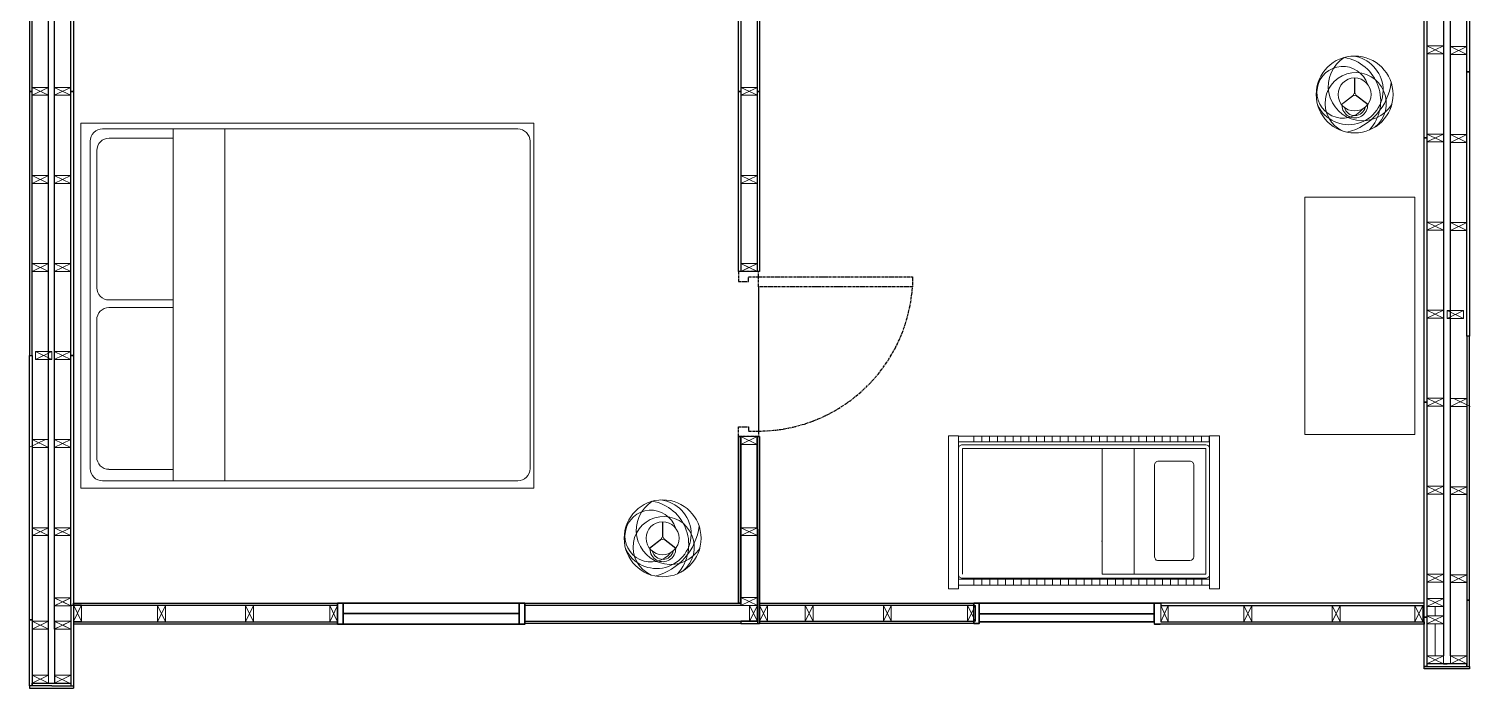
# Model space of a CAD drawing. Header units: inches. Extents: x 457 to 2312, y 367 to 1168.
# Drawn here: x 1657 to 2312, y 368 to 668 of the extents above; entities that cross this region are included whole.
import ezdxf

# ---------------------------------------------------------------- set-up
doc = ezdxf.new("R2010")
doc.units = ezdxf.units.IN
doc.header["$MEASUREMENT"] = 0
doc.linetypes.add('CENTER', pattern=[2, 1.25, -0.25, 0.25, -0.25])
for name, color, linetype, lineweight in [('A-DETL-MCUT', 4, 'Continuous', 25), ('A-DOOR-FULL', 4, 'Continuous', 25), ('A-ELEV-MBE1', 7, 'Continuous', 35), ('A-ELEV-MBE2', 4, 'Continuous', 25), ('A-FURN', 8, 'Continuous', 18), ('A-SECT-MCUT', 7, 'Continuous', 35), ('A-WALL-PATT', 8, 'Continuous', 18), ('A-WALL-STUD', 3, 'Continuous', 18)]:
    doc.layers.add(name, color=color, linetype=linetype, lineweight=lineweight)

msp = doc.modelspace()

# ---------------------------------------------------------------- linework, layer by layer
for p, q in [((1668.29, 398.32), (1668.29, 370.49)), ((1980.49, 398.59), (1984.39, 398.59)), ((1980.49, 398.59), (1980.49, 397.59)), ((1980.49, 397.59), (1988.99, 397.59)), ((1984.39, 398.59), (1987.99, 398.61)), ((1987.99, 398.61), (1987.99, 397.59)), ((1988.99, 398.62), (1988.99, 397.59)), ((2168.44, 398.33), (2168.44, 397.22)), ((2168.66, 397.22), (2168.44, 397.22)), ((1667.17, 370.49), (1675.8, 370.49)), ((1675.8, 369.29), (1676.99, 369.29)), ((1675.8, 368.18), (1676.99, 368.18))]:
    msp.add_line(p, q)
at = {"color": 0}
for p, q in [((2171.47, 399.43), (2171.46, 398.33)), ((2299.99, 379.32), (2301.65, 379.32))]:
    msp.add_line(p, q, dxfattribs=at)
at = {"layer": 'A-DETL-MCUT'}
for p, q in [((2291.28, 569.1), (2291.28, 769.29)), ((2291.28, 408.94), (2291.28, 499.03)), ((1675.8, 405.64), (1675.8, 369.29)), ((1676.99, 405.83), (1676.99, 368.18)), ((1667.17, 369.29), (1675.8, 369.29)), ((1667.17, 368.18), (1675.8, 368.18))]:
    msp.add_line(p, q, dxfattribs=at)
for points in [[(2310.68, 648.37), (2310.67, 768.48), (2311.87, 768.48), (2311.88, 648.37)], [(1980.48, 762.92), (1980.48, 639.55), (1979.48, 639.55), (1979.48, 762.92)], [(1988.99, 762.92), (1988.99, 639.55), (1987.99, 639.55), (1987.99, 762.92)], [(1658.17, 639.55), (1658.17, 759.66), (1656.97, 759.66), (1656.97, 639.55)], [(1675.79, 639.55), (1675.79, 759.67), (1676.99, 759.67), (1676.99, 639.55)], [(2292.48, 738.46), (2292.48, 618.35), (2291.28, 618.35), (2291.28, 738.46)], [(2310.68, 528.25), (2310.68, 648.37), (2311.88, 648.37), (2311.88, 528.25)], [(1658.16, 519.43), (1658.17, 639.55), (1656.97, 639.55), (1656.96, 519.43)], [(1675.79, 519.44), (1675.79, 639.55), (1676.99, 639.55), (1676.99, 519.44)], [(1980.48, 639.55), (1980.44, 557.66), (1979.44, 557.66), (1979.48, 639.55)], [(1988.99, 639.55), (1988.99, 557.66), (1987.99, 557.66), (1987.99, 639.55)], [(2292.48, 618.35), (2292.48, 498.23), (2291.28, 498.23), (2291.28, 618.35)], [(2311.88, 408.14), (2311.88, 528.25), (2310.68, 528.25), (2310.68, 408.14)], [(1656.96, 399.32), (1656.96, 519.43), (1658.16, 519.43), (1658.16, 399.32)], [(1675.79, 405.83), (1675.79, 519.44), (1676.99, 519.44), (1676.99, 405.83)], [(2292.48, 498.23), (2292.48, 400.43), (2291.28, 400.43), (2291.28, 498.23)], [(1676.99, 406.83), (1797.11, 406.83), (1797.11, 405.83), (1676.99, 405.83)], [(1882.19, 406.83), (1980.48, 406.83), (1980.48, 405.83), (1882.19, 405.83)], [(2086.38, 405.83), (1988.99, 405.83), (1988.99, 406.83), (2086.38, 406.83)], [(2291.28, 405.83), (2291.28, 406.83), (2171.47, 406.83), (2171.47, 405.83)], [(2311.88, 378.11), (2311.88, 408.14), (2310.68, 408.14), (2310.68, 378.11)], [(2292.48, 400.43), (2292.48, 378.11), (2291.28, 378.11), (2291.28, 400.44)], [(1656.96, 369.29), (1656.96, 399.31), (1658.16, 399.31), (1658.16, 369.29)], [(1882.19, 398.59), (1980.49, 398.59), (1980.49, 397.59), (1882.19, 397.59)]]:
    msp.add_lwpolyline(points, close=True, dxfattribs=at)
for points in [[(1676.99, 398.32), (1797.11, 398.32), (1797.11, 397.22), (1676.99, 397.22)], [(2087.29, 397.59), (2087.29, 397.59), (1988.99, 397.59), (1988.99, 398.59), (2086.38, 398.59)], [(2171.47, 398.32), (2291.28, 398.32), (2291.28, 397.22), (2171.16, 397.22)], [(2301.65, 377.01), (2291.28, 377.01), (2291.28, 378.11), (2301.65, 378.11)], [(2301.65, 379.32), (2292.48, 379.32), (2292.48, 378.11), (2301.65, 378.11)], [(2301.67, 378.11), (2310.68, 378.11), (2310.68, 379.31), (2301.67, 379.31)], [(2301.67, 378.11), (2311.88, 378.11), (2311.88, 377.01), (2301.67, 377.01)], [(1667.17, 369.29), (1656.96, 369.29), (1656.96, 368.18), (1667.17, 368.18)]]:
    msp.add_lwpolyline(points, dxfattribs=at)
at = {"layer": 'A-DETL-MCUT', "color": 0}
msp.add_lwpolyline([(1667.17, 369.29), (1658.16, 369.29), (1658.16, 370.49), (1667.17, 370.49)], dxfattribs=at)
at = {"layer": 'A-DOOR-FULL'}
msp.add_line((1988.45, 550.66), (1988.45, 485.09), dxfattribs=at)
at = {"layer": 'A-DOOR-FULL', "linetype": 'CENTER'}
for points in [[(1988.45, 555.16), (1988.45, 557.66), (1979.44, 557.66), (1979.44, 553.16), (1983.95, 553.16), (1983.95, 555.16), (1988.45, 555.16)], [(2058.52, 550.66), (1988.45, 550.66), (1988.45, 555.16), (2058.52, 555.16), (2058.52, 550.66)], [(1988.45, 485.09), (1988.45, 482.59), (1979.44, 482.59), (1979.44, 487.09), (1983.95, 487.09), (1983.95, 485.09), (1988.45, 485.09)]]:
    msp.add_lwpolyline(points, dxfattribs=at)
msp.add_arc((1988.35, 555.43), 70.34, 270.08643, 356.10934, dxfattribs=at)
at = {"layer": 'A-ELEV-MBE1', "color": 0}
for p, q in [((1797.11, 406.83), (1882.19, 406.83)), ((2168.66, 406.83), (2088.88, 406.83)), ((2168.44, 406.83), (2168.44, 398.33)), ((2168.66, 406.83), (2171.47, 406.83)), ((2088.88, 402.06), (2168.44, 402.06)), ((1797.11, 397.22), (1882.19, 397.22)), ((2168.44, 398.33), (2088.88, 398.33)), ((2171.16, 397.22), (2168.66, 397.22))]:
    msp.add_line(p, q, dxfattribs=at)
at = {"layer": 'A-ELEV-MBE1', "color": 0, "linetype": 'Continuous'}
msp.add_line((1799.61, 402.07), (1879.64, 402.07), dxfattribs=at)
at = {"layer": 'A-ELEV-MBE1', "color": 0}
for points in [[(1797.11, 406.83), (1799.61, 406.83), (1799.61, 397.22), (1797.11, 397.22)], [(1879.69, 406.83), (1882.19, 406.83), (1882.19, 397.22), (1879.69, 397.22)], [(2086.38, 397.59), (2088.88, 397.59), (2088.88, 406.83), (2086.38, 406.83)]]:
    msp.add_lwpolyline(points, close=True, dxfattribs=at)
at = {"layer": 'A-ELEV-MBE2'}
for p, q in [((2299.99, 1124.03), (2299.99, 382.92)), ((2303.18, 382.91), (2303.16, 1124.03)), ((1665.67, 374.09), (1665.69, 1115.21)), ((1668.29, 398.32), (1668.29, 1120.02))]:
    msp.add_line(p, q, dxfattribs=at)
at = {"layer": 'A-FURN'}
for p, q in [((2259.61, 638.64), (2259.61, 645.64)), ((2259.71, 638.63), (2259.71, 645.64)), ((2259.17, 637.9), (2253.63, 633.62)), ((2259.23, 637.82), (2253.69, 633.54)), ((2260.01, 637.83), (2265.55, 633.56)), ((2260.08, 637.97), (2265.65, 633.68)), ((1886.29, 625.15), (1680.29, 625.15)), ((1680.29, 625.15), (1680.29, 459.15)), ((1886.29, 459.15), (1886.29, 625.15)), ((1684.61, 616.91), (1684.61, 467.81)), ((1879.03, 622.46), (1690.19, 622.46)), ((1722.33, 462.46), (1722.33, 622.46)), ((1722.33, 622.46), (1745.89, 622.46)), ((1745.89, 622.46), (1745.89, 462.46)), ((1884.61, 467.87), (1884.61, 616.88)), ((2236.99, 591.48), (2236.99, 483.48)), ((2286.99, 591.48), (2236.99, 591.48)), ((2286.99, 483.48), (2286.99, 591.48)), ((2236.99, 483.48), (2286.99, 483.48)), ((2168.62, 446.99), (2168.62, 469.58)), ((1680.29, 459.15), (1886.29, 459.15)), ((1690.19, 462.46), (1879.03, 462.46)), ((1745.89, 462.46), (1722.33, 462.46)), ((1944.91, 436.83), (1944.91, 443.83)), ((1945.01, 436.82), (1945.01, 443.83)), ((1944.47, 436.1), (1938.93, 431.82)), ((1944.53, 436.02), (1938.98, 431.74)), ((1945.31, 436.03), (1950.85, 431.75)), ((1945.38, 436.17), (1950.95, 431.88)), ((2144.46, 435.1), (2144.81, 435.09)), ((2144.75, 436.62), (2144.81, 436.92)), ((2144.81, 436.58), (2144.75, 436.62))]:
    msp.add_line(p, q, dxfattribs=at)
for points in [[(1693.2, 618.25), (1722.33, 618.25)], [(1687.62, 550.27), (1687.62, 612.67)], [(1722.33, 544.69), (1693.2, 544.69)], [(1693.14, 541.24), (1722.33, 541.24)], [(1687.56, 473.27), (1687.56, 535.66)], [(2159.31, 419.97), (2191.9, 419.97), (2191.9, 477.09), (2081.22, 477.09), (2081.22, 419.97)], [(1722.33, 467.68), (1693.14, 467.68)]]:
    msp.add_lwpolyline(points, dxfattribs=at)
for points in [[(2079.44, 413.28), (2079.44, 482.9), (2074.98, 482.9), (2074.98, 413.28)], [(2079.49, 480.17), (2079.49, 482.84), (2086.44, 482.84), (2086.44, 480.17)], [(2090.01, 482.84), (2090.01, 480.17), (2086.44, 480.17), (2086.44, 482.84)], [(2093.58, 482.84), (2093.58, 480.17), (2090.01, 480.17), (2090.01, 482.84)], [(2097.15, 482.84), (2097.15, 480.17), (2093.58, 480.17), (2093.58, 482.84)], [(2100.72, 482.84), (2100.72, 480.17), (2097.15, 480.17), (2097.15, 482.84)], [(2104.29, 482.84), (2104.29, 480.17), (2100.72, 480.17), (2100.72, 482.84)], [(2107.86, 482.84), (2107.86, 480.17), (2104.29, 480.17), (2104.29, 482.84)], [(2111.43, 482.84), (2111.43, 480.17), (2107.86, 480.17), (2107.86, 482.84)], [(2115, 482.84), (2115, 480.17), (2111.43, 480.17), (2111.43, 482.84)], [(2118.57, 482.84), (2118.57, 480.17), (2115, 480.17), (2115, 482.84)], [(2122.14, 482.84), (2122.14, 480.17), (2118.57, 480.17), (2118.57, 482.84)], [(2125.71, 482.84), (2125.71, 480.17), (2122.14, 480.17), (2122.14, 482.84)], [(2129.28, 482.84), (2129.28, 480.17), (2125.71, 480.17), (2125.71, 482.84)], [(2132.85, 482.84), (2132.85, 480.17), (2129.28, 480.17), (2129.28, 482.84)], [(2136.42, 482.84), (2136.42, 480.17), (2132.85, 480.17), (2132.85, 482.84)], [(2139.99, 482.84), (2139.99, 480.17), (2136.42, 480.17), (2136.42, 482.84)], [(2143.56, 482.84), (2143.56, 480.17), (2139.99, 480.17), (2139.99, 482.84)], [(2147.13, 482.84), (2147.13, 480.17), (2143.56, 480.17), (2143.56, 482.84)], [(2150.7, 482.84), (2150.7, 480.17), (2147.13, 480.17), (2147.13, 482.84)], [(2154.27, 482.84), (2154.27, 480.17), (2150.7, 480.17), (2150.7, 482.84)], [(2157.84, 482.84), (2157.84, 480.17), (2154.27, 480.17), (2154.27, 482.84)], [(2161.41, 482.84), (2161.41, 480.17), (2157.84, 480.17), (2157.84, 482.84)], [(2164.98, 482.84), (2164.98, 480.17), (2161.41, 480.17), (2161.41, 482.84)], [(2168.55, 482.84), (2168.55, 480.17), (2164.98, 480.17), (2164.98, 482.84)], [(2172.12, 482.84), (2172.12, 480.17), (2168.55, 480.17), (2168.55, 482.84)], [(2175.69, 482.84), (2175.69, 480.17), (2172.12, 480.17), (2172.12, 482.84)], [(2179.26, 482.84), (2179.26, 480.17), (2175.69, 480.17), (2175.69, 482.84)], [(2182.83, 482.84), (2182.83, 480.17), (2179.26, 480.17), (2179.26, 482.84)], [(2186.4, 482.84), (2186.4, 480.17), (2182.83, 480.17), (2182.83, 482.84)], [(2189.97, 482.84), (2189.97, 480.17), (2186.4, 480.17), (2186.4, 482.84)], [(2193.54, 482.84), (2193.54, 480.17), (2189.97, 480.17), (2189.97, 482.84)], [(2198.15, 482.9), (2198.15, 413.28), (2193.69, 413.28), (2193.69, 482.9)], [(2144.81, 477.11), (2159.31, 477.09), (2159.31, 419.97), (2144.81, 419.99)], [(2079.44, 415.07), (2079.44, 417.75), (2086.44, 417.75), (2086.44, 415.07)], [(2090.15, 417.75), (2090.15, 415.07), (2086.44, 415.07), (2086.44, 417.75)], [(2093.72, 417.75), (2093.72, 415.07), (2090.15, 415.07), (2090.15, 417.75)], [(2097.29, 417.75), (2097.29, 415.07), (2093.72, 415.07), (2093.72, 417.75)], [(2100.86, 417.75), (2100.86, 415.07), (2097.29, 415.07), (2097.29, 417.75)], [(2104.43, 417.75), (2104.43, 415.07), (2100.86, 415.07), (2100.86, 417.75)], [(2108, 417.75), (2108, 415.07), (2104.43, 415.07), (2104.43, 417.75)], [(2111.57, 417.75), (2111.57, 415.07), (2108, 415.07), (2108, 417.75)], [(2115.14, 417.75), (2115.14, 415.07), (2111.57, 415.07), (2111.57, 417.75)], [(2118.71, 417.75), (2118.71, 415.07), (2115.14, 415.07), (2115.14, 417.75)], [(2122.28, 417.75), (2122.28, 415.07), (2118.71, 415.07), (2118.71, 417.75)], [(2125.85, 417.75), (2125.85, 415.07), (2122.28, 415.07), (2122.28, 417.75)], [(2129.42, 417.75), (2129.42, 415.07), (2125.85, 415.07), (2125.85, 417.75)], [(2132.99, 417.75), (2132.99, 415.07), (2129.42, 415.07), (2129.42, 417.75)], [(2136.56, 417.75), (2136.56, 415.07), (2132.99, 415.07), (2132.99, 417.75)], [(2140.13, 417.75), (2140.13, 415.07), (2136.56, 415.07), (2136.56, 417.75)], [(2143.7, 417.75), (2143.7, 415.07), (2140.13, 415.07), (2140.13, 417.75)], [(2147.27, 417.75), (2147.27, 415.07), (2143.7, 415.07), (2143.7, 417.75)], [(2150.84, 417.75), (2150.84, 415.07), (2147.27, 415.07), (2147.27, 417.75)], [(2154.41, 417.75), (2154.41, 415.07), (2150.84, 415.07), (2150.84, 417.75)], [(2157.98, 417.75), (2157.98, 415.07), (2154.41, 415.07), (2154.41, 417.75)], [(2161.55, 417.75), (2161.55, 415.07), (2157.98, 415.07), (2157.98, 417.75)], [(2165.12, 417.75), (2165.12, 415.07), (2161.55, 415.07), (2161.55, 417.75)], [(2168.7, 417.75), (2168.7, 415.07), (2165.12, 415.07), (2165.12, 417.75)], [(2172.27, 417.75), (2172.27, 415.07), (2168.7, 415.07), (2168.7, 417.75)], [(2175.84, 417.75), (2175.84, 415.07), (2172.27, 415.07), (2172.27, 417.75)], [(2179.41, 417.75), (2179.41, 415.07), (2175.84, 415.07), (2175.84, 417.75)], [(2182.98, 417.75), (2182.98, 415.07), (2179.41, 415.07), (2179.41, 417.75)], [(2186.55, 417.75), (2186.55, 415.07), (2182.98, 415.07), (2182.98, 417.75)], [(2190.12, 417.75), (2190.12, 415.07), (2186.55, 415.07), (2186.55, 417.75)], [(2193.69, 417.75), (2193.69, 415.07), (2190.12, 415.07), (2190.12, 417.75)]]:
    msp.add_lwpolyline(points, close=True, dxfattribs=at)
for points in [[(2191.9, 478.88), (2081.22, 478.88, 0.414214), (2079.44, 477.09, -0.323926)], [(2168.62, 469.58, -0.414214), (2170.41, 471.37), (2184.53, 471.37)], [(2186.47, 469.94), (2186.47, 427.96, -0.381669), (2184.69, 426.18), (2169.96, 426.18, -0.316436), (2168.62, 427.96), (2168.62, 446.99)], [(2186.47, 469.58, 0.414214), (2184.69, 471.37), (2170.56, 471.37)], [(2079.44, 419.97, 0.414214), (2081.22, 418.18), (2191.9, 418.18, 0.414214), (2193.69, 419.97, 2.986051)]]:
    msp.add_lwpolyline(points, format="xyb", dxfattribs=at)
for centre, radius in [((2259.61, 638.14), 17.49), ((2259.61, 638.14), 7.5), ((2259.61, 638.14), 0.5), ((1944.91, 436.33), 17.49), ((1944.91, 436.33), 7.5), ((1944.91, 436.33), 0.5)]:
    msp.add_circle(centre, radius, dxfattribs=at)
for centre, radius, start, end in [((2256.93, 640.06), 15.66, 205.59901, 83.26359), ((2254.26, 639.13), 11.79, 18.42296, 320.55299), ((2263.25, 641.8), 15.61, 122.44233, 327.96993), ((2251.53, 635.33), 19.95, 318.16189, 80.16819), ((2260.12, 634.15), 13.93, 308.48908, 245.90428), ((2249.58, 646.94), 26.83, 284.4939, 352.97713), ((2259.71, 633.32), 5.85, 179.92881, 2.27632), ((2259.71, 633.32), 4.81, 193.45461, 348.75053), ((1690.13, 616.94), 5.53, 89.40648, 180.24584), ((1693.2, 612.67), 5.58, 90, 180), ((1879.03, 616.88), 5.58, 0, 90), ((1693.2, 550.27), 5.58, 180, 270), ((1693.14, 535.66), 5.58, 90, 180), ((2191.9, 477.09), 1.79, 0, 90), ((1693.14, 473.27), 5.58, 180, 270), ((1690.19, 468.05), 5.58, 180, 270), ((1879.03, 468.05), 5.58, 270, 0), ((1942.23, 438.25), 15.66, 205.59901, 83.26359), ((1948.55, 440), 15.61, 122.44233, 327.96993), ((1936.83, 433.53), 19.95, 318.16189, 80.16819), ((1939.56, 437.33), 11.79, 18.42296, 320.55299), ((1945.42, 432.34), 13.93, 308.48908, 245.90428), ((1934.88, 445.14), 26.83, 284.4939, 352.97713), ((1945.01, 431.52), 5.85, 179.92881, 2.27632), ((1945.01, 431.52), 4.81, 193.45461, 348.75053)]:
    msp.add_arc(centre, radius, start, end, dxfattribs=at)
at = {"layer": 'A-SECT-MCUT'}
msp.add_line((1987.99, 398.61), (1980.49, 398.59), dxfattribs=at)
at = {"layer": 'A-SECT-MCUT', "color": 0}
msp.add_lwpolyline([(1980.48, 482.59), (1980.48, 406.83), (1979.48, 406.83), (1979.48, 482.59)], close=True, dxfattribs=at)
msp.add_lwpolyline([(1987.99, 398.61), (1987.95, 482.59), (1988.95, 482.59), (1988.99, 398.61)], dxfattribs=at)
at = {"layer": 'A-WALL-PATT', "color": 0, "ltscale": 0.1}
for p, q in [((2296.23, 401.03), (2296.23, 405.34)), ((2296.23, 404.64), (2296.23, 401.73)), ((2296.23, 397.43), (2296.23, 382.92))]:
    msp.add_line(p, q, dxfattribs=at)
at = {"layer": 'A-WALL-STUD'}
for p, q in [((2292.48, 660.19), (2299.99, 656.58)), ((2299.99, 660.19), (2292.48, 656.58)), ((2310.68, 660), (2303.17, 656.39)), ((2303.17, 660), (2310.68, 656.39)), ((1658.17, 641.35), (1665.68, 637.75)), ((1665.68, 641.35), (1658.17, 637.75)), ((1675.79, 641.36), (1668.28, 637.75)), ((1668.28, 641.36), (1675.79, 637.75)), ((1987.99, 641.36), (1980.48, 637.75)), ((1980.48, 641.36), (1987.99, 637.75)), ((2292.48, 620.15), (2299.99, 616.54)), ((2299.99, 620.15), (2292.48, 616.54)), ((2310.68, 619.96), (2303.17, 616.35)), ((2303.17, 619.96), (2310.68, 616.35)), ((1658.17, 601.31), (1665.67, 597.71)), ((1665.67, 601.31), (1658.17, 597.71)), ((1675.79, 601.32), (1668.28, 597.71)), ((1668.28, 601.32), (1675.79, 597.71)), ((1987.99, 601.32), (1980.48, 597.71)), ((1980.48, 601.32), (1987.99, 597.71)), ((2292.48, 576.5), (2299.99, 580.11)), ((2299.99, 576.5), (2292.48, 580.11)), ((2310.68, 579.92), (2303.17, 576.32)), ((2303.17, 579.92), (2310.68, 576.32)), ((1658.17, 561.27), (1665.67, 557.67)), ((1665.67, 561.27), (1658.17, 557.67)), ((1675.79, 561.28), (1668.28, 557.67)), ((1668.28, 561.28), (1675.79, 557.67)), ((1980.44, 557.66), (1987.95, 561.27)), ((1987.95, 557.66), (1980.44, 561.27)), ((1987.99, 561.28), (1980.48, 557.67)), ((1980.48, 561.28), (1987.99, 557.67)), ((2292.48, 536.47), (2299.99, 540.07)), ((2299.99, 536.47), (2292.48, 540.07)), ((2309.18, 539.88), (2301.67, 536.28)), ((2301.67, 539.88), (2309.18, 536.28)), ((1659.66, 521.23), (1667.17, 517.63)), ((1667.17, 521.23), (1659.66, 517.63)), ((1675.79, 521.24), (1668.28, 517.64)), ((1668.28, 521.24), (1675.79, 517.64)), ((2292.48, 496.43), (2299.99, 500.03)), ((2299.99, 496.43), (2292.48, 500.03)), ((2310.68, 499.84), (2303.17, 496.24)), ((2304.66, 499.84), (2312.16, 496.24)), ((1664.19, 481.19), (1656.68, 477.59)), ((1658.16, 481.19), (1665.67, 477.59)), ((1675.79, 481.2), (1668.28, 477.6)), ((1668.28, 481.2), (1675.79, 477.6)), ((1987.95, 478.99), (1980.44, 482.59)), ((1980.44, 478.99), (1987.95, 482.59)), ((2292.48, 456.39), (2299.99, 459.99)), ((2299.99, 456.39), (2292.48, 459.99)), ((2310.68, 459.8), (2303.17, 456.2)), ((2303.17, 459.8), (2310.68, 456.2)), ((1658.16, 441.16), (1665.67, 437.55)), ((1665.67, 441.16), (1658.16, 437.55)), ((1675.79, 441.16), (1668.28, 437.56)), ((1668.28, 441.16), (1675.79, 437.56)), ((1980.48, 441.16), (1987.99, 437.56)), ((1987.99, 441.16), (1980.48, 437.56)), ((2292.48, 416.35), (2299.99, 419.95)), ((2299.99, 416.35), (2292.48, 419.95)), ((2292.48, 416.35), (2299.99, 419.95)), ((2299.99, 416.35), (2292.48, 419.95)), ((2303.17, 419.76), (2310.68, 416.16)), ((2310.68, 419.76), (2303.17, 416.16)), ((1675.79, 409.24), (1668.28, 405.64)), ((1668.28, 409.24), (1675.79, 405.64)), ((1675.8, 409.24), (1668.29, 405.64)), ((1668.29, 409.24), (1675.8, 405.64)), ((1980.48, 409.43), (1987.99, 405.83)), ((1987.99, 409.43), (1980.48, 405.83)), ((2292.48, 405.34), (2299.99, 408.95)), ((2299.99, 405.34), (2292.48, 408.95)), ((1676.99, 398.51), (1680.59, 406.02)), ((1676.99, 406.02), (1680.59, 398.51)), ((1715.23, 398.32), (1718.83, 405.83)), ((1715.23, 405.83), (1718.83, 398.32)), ((1755.27, 398.32), (1758.87, 405.83)), ((1755.27, 405.83), (1758.87, 398.32)), ((1793.5, 398.32), (1797.11, 405.83)), ((1793.5, 405.83), (1797.11, 398.32)), ((1984.39, 398.61), (1987.99, 405.83)), ((1984.39, 405.83), (1987.99, 398.61)), ((1988.99, 398.58), (1992.59, 405.83)), ((1988.99, 405.83), (1992.59, 398.59)), ((2009.7, 398.58), (2013.3, 405.83)), ((2009.7, 405.83), (2013.3, 398.59)), ((2045.29, 398.59), (2048.89, 405.83)), ((2045.29, 405.83), (2048.84, 398.59)), ((2083.53, 398.58), (2087.13, 405.83)), ((2083.53, 405.83), (2087.13, 398.59)), ((2174.77, 405.83), (2171.47, 398.32)), ((2174.77, 398.32), (2171.47, 405.83)), ((2212.8, 405.83), (2209.2, 398.32)), ((2212.8, 398.32), (2209.2, 405.83)), ((2253.04, 405.83), (2249.44, 398.32)), ((2253.04, 398.32), (2249.44, 405.83)), ((2290.58, 405.83), (2286.97, 398.32)), ((2290.58, 398.32), (2286.97, 405.83)), ((2292.48, 401.03), (2299.99, 397.43)), ((2299.99, 401.03), (2292.48, 397.43)), ((1665.67, 398.58), (1658.16, 394.98)), ((1658.16, 398.58), (1665.67, 394.98)), ((1675.79, 398.58), (1668.28, 394.97)), ((1668.28, 398.58), (1675.79, 394.97)), ((1675.8, 398.58), (1668.29, 394.97)), ((1668.29, 398.58), (1675.8, 394.97)), ((2292.48, 379.32), (2299.99, 382.92)), ((2299.99, 379.32), (2292.48, 382.92)), ((2303.18, 382.91), (2310.68, 379.31)), ((2310.68, 382.91), (2303.18, 379.31)), ((1665.67, 374.09), (1658.16, 370.49)), ((1658.16, 374.09), (1665.67, 370.49)), ((1675.8, 374.09), (1668.29, 370.49)), ((1668.29, 373.72), (1675.8, 370.12))]:
    msp.add_line(p, q, dxfattribs=at)
at = {"layer": 'A-WALL-STUD', "color": 0}
msp.add_line((2291.28, 499.03), (2291.28, 499.03), dxfattribs=at)
at = {"layer": 'A-WALL-STUD'}
for points in [[(2292.48, 660.19), (2299.99, 660.19), (2299.99, 656.58), (2292.48, 656.58)], [(2310.68, 660), (2303.17, 660), (2303.17, 656.39), (2310.68, 656.39)], [(1658.17, 641.35), (1665.68, 641.35), (1665.68, 637.75), (1658.17, 637.75)], [(1675.79, 641.36), (1668.28, 641.36), (1668.28, 637.75), (1675.79, 637.75)], [(1987.99, 641.36), (1980.48, 641.36), (1980.48, 637.75), (1987.99, 637.75)], [(2292.48, 620.15), (2299.99, 620.15), (2299.99, 616.54), (2292.48, 616.54)], [(2310.68, 619.96), (2303.17, 619.96), (2303.17, 616.35), (2310.68, 616.35)], [(1658.17, 601.31), (1665.67, 601.31), (1665.67, 597.71), (1658.17, 597.71)], [(1675.79, 601.32), (1668.28, 601.32), (1668.28, 597.71), (1675.79, 597.71)], [(1987.99, 601.32), (1980.48, 601.32), (1980.48, 597.71), (1987.99, 597.71)], [(2292.48, 576.5), (2299.99, 576.5), (2299.99, 580.11), (2292.48, 580.11)], [(2310.68, 579.92), (2303.17, 579.92), (2303.17, 576.32), (2310.68, 576.32)], [(1658.17, 561.27), (1665.67, 561.27), (1665.67, 557.67), (1658.17, 557.67)], [(1675.79, 561.28), (1668.28, 561.28), (1668.28, 557.67), (1675.79, 557.67)], [(1980.44, 557.66), (1987.95, 557.66), (1987.95, 561.27), (1980.44, 561.27)], [(1987.99, 561.28), (1980.48, 561.28), (1980.48, 557.67), (1987.99, 557.67)], [(2292.48, 536.47), (2299.99, 536.47), (2299.99, 540.07), (2292.48, 540.07)], [(2309.18, 539.88), (2301.67, 539.88), (2301.67, 536.28), (2309.18, 536.28)], [(1659.66, 521.23), (1667.17, 521.23), (1667.17, 517.63), (1659.66, 517.63)], [(1675.79, 521.24), (1668.28, 521.24), (1668.28, 517.64), (1675.79, 517.64)], [(2292.48, 496.43), (2299.99, 496.43), (2299.99, 500.03), (2292.48, 500.03)], [(2303.17, 499.84), (2310.68, 499.84), (2310.68, 496.24), (2303.17, 496.24)], [(1665.67, 481.19), (1658.16, 481.19), (1658.16, 477.59), (1665.67, 477.59)], [(1675.79, 481.2), (1668.28, 481.2), (1668.28, 477.6), (1675.79, 477.6)], [(1987.95, 478.99), (1980.44, 478.99), (1980.44, 482.59), (1987.95, 482.59)], [(2292.48, 456.39), (2299.99, 456.39), (2299.99, 459.99), (2292.48, 459.99)], [(2310.68, 459.8), (2303.17, 459.8), (2303.17, 456.2), (2310.68, 456.2)], [(1658.16, 441.16), (1665.67, 441.16), (1665.67, 437.55), (1658.16, 437.55)], [(1675.79, 441.16), (1668.28, 441.16), (1668.28, 437.56), (1675.79, 437.56)], [(1980.48, 441.16), (1987.99, 441.16), (1987.99, 437.56), (1980.48, 437.56)], [(2292.48, 416.35), (2299.99, 416.35), (2299.99, 419.95), (2292.48, 419.95)], [(2292.48, 416.35), (2299.99, 416.35), (2299.99, 419.95), (2292.48, 419.95)], [(2303.17, 419.76), (2310.68, 419.76), (2310.68, 416.16), (2303.17, 416.16)], [(1675.79, 409.24), (1668.28, 409.24), (1668.28, 405.64), (1675.79, 405.64)], [(1675.8, 409.24), (1668.29, 409.24), (1668.29, 405.64), (1675.8, 405.64)], [(1980.48, 409.43), (1987.99, 409.43), (1987.99, 405.83), (1980.48, 405.83)], [(2292.48, 405.34), (2299.99, 405.34), (2299.99, 408.95), (2292.48, 408.95)], [(1676.99, 398.51), (1676.99, 406.02), (1680.59, 406.02), (1680.59, 398.51)], [(1715.23, 398.32), (1715.23, 405.83), (1718.83, 405.83), (1718.83, 398.32)], [(1755.27, 398.32), (1755.27, 405.83), (1758.87, 405.83), (1758.87, 398.32)], [(1793.5, 398.32), (1793.5, 405.83), (1797.11, 405.83), (1797.11, 398.32)], [(1984.39, 398.61), (1984.39, 405.83), (1987.99, 405.83), (1987.99, 398.61)], [(1988.99, 398.59), (1988.99, 405.83), (1992.59, 405.83), (1992.59, 398.59)], [(2009.7, 398.59), (2009.7, 405.83), (2013.3, 405.83), (2013.3, 398.59)], [(2045.29, 398.59), (2045.29, 405.83), (2048.89, 405.83), (2048.84, 398.59)], [(2083.53, 398.59), (2083.53, 405.83), (2087.13, 405.83), (2087.13, 398.59)], [(2174.77, 405.84), (2174.77, 398.33), (2171.47, 398.32), (2171.47, 405.83)], [(2212.8, 405.83), (2212.8, 398.32), (2209.2, 398.32), (2209.2, 405.83)], [(2253.04, 405.83), (2253.04, 398.32), (2249.44, 398.32), (2249.44, 405.83)], [(2290.58, 405.83), (2290.58, 398.32), (2286.97, 398.32), (2286.97, 405.83)], [(2292.48, 401.03), (2299.99, 401.03), (2299.99, 397.43), (2292.48, 397.43)], [(1665.67, 398.58), (1658.16, 398.58), (1658.16, 394.98), (1665.67, 394.98)], [(1675.79, 398.58), (1668.28, 398.58), (1668.28, 394.97), (1675.79, 394.97)], [(1675.8, 398.58), (1668.29, 398.58), (1668.29, 394.97), (1675.8, 394.97)], [(2292.48, 379.32), (2299.99, 379.32), (2299.99, 382.92), (2292.48, 382.92)], [(2303.18, 382.91), (2310.68, 382.91), (2310.68, 379.31), (2303.18, 379.31)], [(1665.67, 374.09), (1658.16, 374.09), (1658.16, 370.49), (1665.67, 370.49)], [(1675.8, 374.09), (1668.29, 374.09), (1668.29, 370.49), (1675.8, 370.49)]]:
    msp.add_lwpolyline(points, close=True, dxfattribs=at)

doc.saveas('drawing.dxf')
